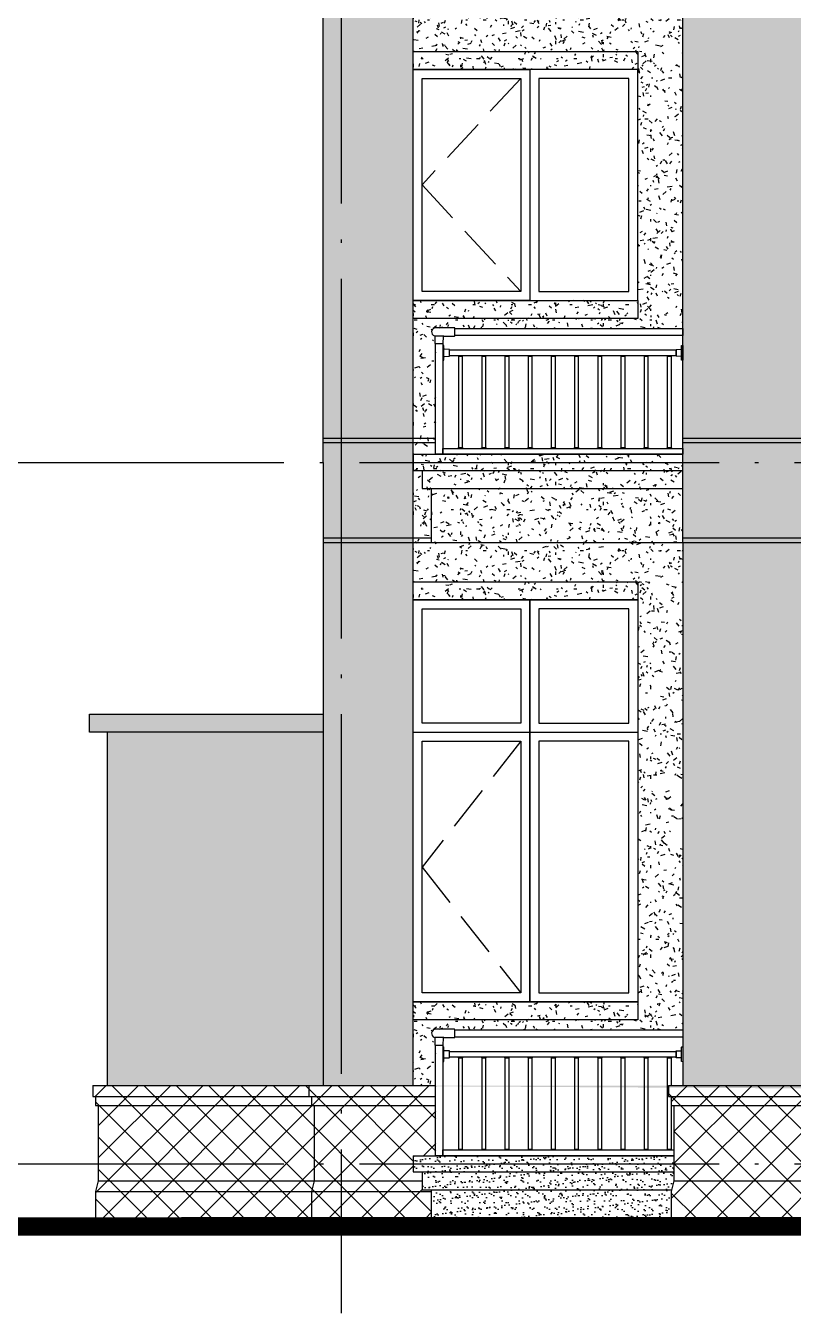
# Model space of a CAD drawing. Extents: x -12446 to 284554, y -295110 to 165007.
# Drawn here: x -150 to 4118, y -263085 to -255927 of the extents above; entities that cross this region are included whole.
import ezdxf

# ---------------------------------------------------------------- set-up
doc = ezdxf.new("R2010")
doc.units = 0
doc.header["$LTSCALE"] = 1000
doc.linetypes.add('AX-14-E$0$AX-85-M02$0$DASH', pattern=[0.35, 0.25, -0.1])
doc.linetypes.add('AX-14-E$0$DOTE', pattern=[2.42, 2, -0.2, 0.02, -0.2])
doc.layers.get('0').update_dxf_attribs({"linetype": 'CONTINUOUS'})
for name, color, linetype in [('A-Anno-Note', 241, 'CONTINUOUS'), ('AX-14-comp-tc$0$A-Detl-Thin', 131, 'CONTINUOUS'), ('AX-14-comp-tc$0$AX-T-LMCZ-Z$1$AX-13-E01-E03$0$家具与填充', 251, 'CONTINUOUS'), ('AX-14-comp-tc$0$灰褐色真石漆', 15, 'CONTINUOUS'), ('AX-14-E$0$A-Detl-Fine', 152, 'CONTINUOUS'), ('AX-14-E$0$A-Detl-Patt', 8, 'CONTINUOUS'), ('AX-14-E$0$A-Detl-Thin', 131, 'CONTINUOUS'), ('AX-14-E$0$A-elev-FIXT', 9, 'CONTINUOUS'), ('AX-14-E$0$A-elev-HRAL', 61, 'CONTINUOUS'), ('AX-14-E$0$栏杆型材', 82, 'CONTINUOUS'), ('AX-14-E$0$阳台栏杆扶手', 82, 'CONTINUOUS')]:
    doc.layers.add(name, color=color, linetype=linetype)
doc.layers.add('AX-14-E$0$A-Grid', color=222, linetype='AX-14-E$0$DOTE', plot=False)
pattern_1 = [(0, (-60267.76, -485932.6), (132, 228), [12, -201, 9, -87, 18, -213]), (10, (-60324.76, -485809.6), (80.67614, 285.3443), [21, -51, 27, -159, 15, -198]), (20, (-60354.76, -485905.6), (133.47095, 220.97625), [24, -165, 21, -123, 15, -96]), (30, (-60267.76, -485923.6), (-21.96926, 254.05187), [15, -99, 12, -147, 9, -195]), (40, (-60351.76, -485857.6), (33.83592, 216.370355), [12, -132, 9, -84, 24, -153]), (50, (-60306.76, -485965.6), (-80.24786, 235.7335), [6, -111, 15, -183, 18, -93]), (60, (-60297.76, -485944.6), (-99.47303, 223.70766), [15, -123, 6, -144, 12, -111]), (70, (-60330.76, -485980.6), (-109.89227, 215.58685), [9, -57, 18, -96, 12, -132]), (80, (-60315.76, -485803.6), (-208.56534, 164.71945), [21, -132, 9, -156, 18, -147]), (90, (-60297.76, -485932.6), (-264, 111), [18, -93, 12, -183, 6, -186]), (100, (-60345.76, -485839.6), (-247.97146, 145.1453), [21, -117, 18, -96, 21, -219]), (110, (-60366.76, -486010.6), (-240.44034, 81.69114), [24, -78, 12, -159, 18, -174]), (120, (-60447.76, -485974.6), (-286.64994, 28.49227), [15, -201, 18, -93, 21, -123]), (130, (-60381.76, -486040.6), (-279.10777, 71.26608), [9, -66, 12, -129, 24, -168]), (140, (-60471.76, -485800.6), (-220.59685, -34.20569), [18, -108, 21, -93, 12, -126]), (150, (-60222.76, -486058.6), (-204.82497, -120.76726), [12, -84, 24, -186, 21, -171]), (160, (-60420.76, -485890.6), (-237.90107, -162.4287), [18, -126, 15, -114, 12, -183]), (170, (-60402.76, -485962.6), (-215.64405, -169.12317), [27, -99, 18, -135, 24, -132])]
pattern_2 = [(0, (-60267.76, -485932.6), (132, 228), [12, -201, 9, -87, 18, -213]), (10, (-60324.76, -485809.6), (80.67614, 285.3443), [21, -51, 27, -159, 15, -198]), (20, (-60354.76, -485905.6), (133.47095, 220.97625), [24, -165, 21, -123, 15, -96]), (30, (-60267.76, -485923.6), (-21.96926, 254.05187), [15, -99, 12, -147, 9, -195]), (40, (-60351.76, -485857.6), (33.83592, 216.370355), [12, -132, 9, -84, 24, -153]), (50, (-60306.76, -485965.6), (-80.24786, 235.7335), [6, -111, 15, -183, 18, -93]), (60, (-60297.76, -485944.6), (-99.47303, 223.70766), [15, -123, 6, -144, 12, -111]), (70, (-60330.76, -485980.6), (-109.89227, 215.58685), [9, -57, 18, -96, 12, -132]), (80, (-60315.76, -485803.6), (-208.56534, 164.71945), [21, -132, 9, -156, 18, -147]), (90, (-60297.76, -485932.6), (-264, 111), [18, -93, 12, -183, 6, -186]), (100, (-60345.76, -485839.6), (-247.97146, 145.1453), [21, -117, 18, -96, 21, -219]), (110, (-60366.76, -486010.6), (-240.44034, 81.69114), [24, -78, 12, -159, 18, -174]), (120, (-60447.76, -485974.6), (-286.64994, 28.49227), [15, -201, 18, -93, 21, -123]), (130, (-60381.76, -486040.6), (-279.10777, 71.26608), [9, -66, 12, -129, 24, -168]), (140, (-60471.76, -485800.6), (-220.59685, -34.20569), [18, -108, 21, -93, 12, -126]), (150, (-60222.76, -486058.6), (-204.82497, -120.76726), [12, -84, 24, -186, 21, -171]), (160, (-60420.76, -485890.6), (-237.90107, -162.4287), [18, -126, 15, -114, 12, -183]), (170, (-60402.76, -485962.6), (-215.64405, -169.12317), [27, -99, 18, -135, 24, -132])]
pattern_3 = [(37.5, (-60483.766, -415276.595), (-1.920038, 58.729588), [0, -46.3296, 0, -51.816, 0, -49.53]), (7.5, (-60483.77, -415276.595), (53.942794, 86.019012), [0, -24.9936, 0, -41.7576, 0, -16.002]), (327.5, (-60521.257, -415276.595), (94.919084, 0.172462), [0, -15.24, 0, -54.864, 0, -71.628]), (317.5, (-60521.26, -415276.595), (91.626774, 26.75152), [0, -7.62, 0, -35.9664, 0, -41.148])]
pattern_4 = [(0, (-60267.77, -415132.6), (132, 228), [12, -201, 9, -87, 18, -213]), (10, (-60324.77, -415009.6), (80.67614, 285.3443), [21, -51, 27, -159, 15, -198]), (20, (-60354.77, -415105.6), (133.47095, 220.97625), [24, -165, 21, -123, 15, -96]), (30, (-60267.77, -415123.6), (-21.96926, 254.05187), [15, -99, 12, -147, 9, -195]), (40, (-60351.77, -415057.6), (33.83592, 216.37036), [12, -132, 9, -84, 24, -153]), (50, (-60306.77, -415165.6), (-80.24786, 235.7335), [6, -111, 15, -183, 18, -93]), (60, (-60297.77, -415144.6), (-99.47303, 223.70766), [15, -123, 6, -144, 12, -111]), (70, (-60330.77, -415180.6), (-109.89227, 215.58685), [9, -57, 18, -96, 12, -132]), (80, (-60315.77, -415003.6), (-208.56534, 164.71945), [21, -132, 9, -156, 18, -147]), (90, (-60297.77, -415132.6), (-264, 111), [18, -93, 12, -183, 6, -186]), (100, (-60345.77, -415039.6), (-247.97146, 145.1453), [21, -117, 18, -96, 21, -219]), (110, (-60366.77, -415210.6), (-240.44034, 81.69114), [24, -78, 12, -159, 18, -174]), (120, (-60447.77, -415174.6), (-286.64994, 28.49227), [15, -201, 18, -93, 21, -123]), (130, (-60381.77, -415240.6), (-279.10777, 71.26608), [9, -66, 12, -129, 24, -168]), (140, (-60471.77, -415000.6), (-220.59685, -34.20569), [18, -108, 21, -93, 12, -126]), (150, (-60222.77, -415258.6), (-204.82497, -120.76726), [12, -84, 24, -186, 21, -171]), (160, (-60420.77, -415090.6), (-237.90107, -162.4287), [18, -126, 15, -114, 12, -183]), (170, (-60402.77, -415162.6), (-215.64405, -169.12317), [27, -99, 18, -135, 24, -132])]

# ---------------------------------------------------------------- blocks, each defined once
blk = doc.blocks.new('AX-14-E$0$4080转角立图')
at = {"layer": 'AX-14-E$0$A-elev-FIXT', "linetype": 'Continuous'}
blk.add_line((25.6, 42), (-24.3, 42), dxfattribs=at)
blk.add_lwpolyline([(-25.3, 43, -0.327139), (-24.2, 41.5), (-23.5, 0), (23.5, 0), (24.2, 40.5, -0.409111), (25.7, 42), (85.3, 42, 0.414214), (86.8, 43.5), (86.8, 86.5, 0.414214), (85.3, 88), (-18.8, 88, 0.865157)], format="xyb", close=True, dxfattribs=at)
blk = doc.blocks.new('AX-14-E$0$32固定座立面')
at = {"layer": 'AX-14-E$0$栏杆型材', "color": 6, "linetype": 'Continuous'}
blk.add_line((-7, -22.5), (-7, 22.5), dxfattribs=at)
blk.add_lwpolyline([(-7, -22.5, 0.41166), (-10, -19.5), (-36, -19.3, -0.41166), (-37, -18.3), (-37, 18.3, -0.41166), (-36, 19.3), (-10, 19.5, 0.41166), (-7, 22.5), (-7, 39, -0.41166), (-5, 41), (0, 41.1), (0, -41.1), (-5, -41, -0.41166), (-7, -39)], format="xyb", close=True, dxfattribs=at)
blk = doc.blocks.new('AX-14-E$0$AGSSHDSHDHDHD')
at = {"layer": 'AX-14-E$0$A-Detl-Fine'}
for points in [[(100, 2900), (650, 2900), (650, 1715), (100, 1715)], [(1250, 2900), (750, 2900), (750, 1715), (1250, 1715)]]:
    blk.add_lwpolyline(points, close=True, dxfattribs=at)
at = {"layer": 'AX-14-E$0$A-Detl-Patt', "linetype": 'AX-14-E$0$AX-85-M02$0$DASH'}
blk.add_lwpolyline([(650, 2900), (100, 2307.5), (650, 1715)], dxfattribs=at)
at = {"layer": 'AX-14-E$0$A-Detl-Thin'}
blk.add_line((-450, 765), (-450, 3715), dxfattribs=at)
for points in [[(50, 3050), (1300, 3050), (1300, 2950), (50, 2950)], [(50, 2950), (700, 2950), (700, 1665), (50, 1665)], [(1300, 2950), (700, 2950), (700, 1665), (1300, 1665)], [(50, 1665), (1300, 1665), (1300, 1565), (50, 1565)]]:
    blk.add_lwpolyline(points, close=True, dxfattribs=at)
for points in [[(150, 620), (1550, 620)], [(150, 320), (1550, 320)]]:
    blk.add_lwpolyline(points, dxfattribs=at)
at = {"layer": 'AX-14-E$0$A-elev-HRAL', "ltscale": 10}
for points in [[(302, 1358, 0.414214), (301.5, 1357.5), (301.5, 1355.5, 0.414214), (302, 1355), (327, 1355, 0.414214), (327.5, 1355.5), (327.5, 1357.5, 0.414214), (327, 1358)], [(431, 1358, 0.414214), (430.5, 1357.5), (430.5, 1355.5, 0.414214), (431, 1355), (456, 1355, 0.414214), (456.5, 1355.5), (456.5, 1357.5, 0.414214), (456, 1358)], [(560, 1358, 0.414214), (559.5, 1357.5), (559.5, 1355.5, 0.414214), (560, 1355), (585, 1355, 0.414214), (585.5, 1355.5), (585.5, 1357.5, 0.414214), (585, 1358)], [(689, 1358, 0.414214), (688.5, 1357.5), (688.5, 1355.5, 0.414214), (689, 1355), (714, 1355, 0.414214), (714.5, 1355.5), (714.5, 1357.5, 0.414214), (714, 1358)], [(818, 1358, 0.414214), (817.5, 1357.5), (817.5, 1355.5, 0.414214), (818, 1355), (843, 1355, 0.414214), (843.5, 1355.5), (843.5, 1357.5, 0.414214), (843, 1358)], [(947, 1358, 0.414214), (946.5, 1357.5), (946.5, 1355.5, 0.414214), (947, 1355), (972, 1355, 0.414214), (972.5, 1355.5), (972.5, 1357.5, 0.414214), (972, 1358)], [(1076, 1358, 0.414214), (1075.5, 1357.5), (1075.5, 1355.5, 0.414214), (1076, 1355), (1101, 1355, 0.414214), (1101.5, 1355.5), (1101.5, 1357.5, 0.414214), (1101, 1358)], [(1205, 1358, 0.414214), (1204.5, 1357.5), (1204.5, 1355.5, 0.414214), (1205, 1355), (1230, 1355, 0.414214), (1230.5, 1355.5), (1230.5, 1357.5, 0.414214), (1230, 1358)], [(1334, 1358, 0.414214), (1333.5, 1357.5), (1333.5, 1355.5, 0.414214), (1334, 1355), (1359, 1355, 0.414214), (1359.5, 1355.5), (1359.5, 1357.5, 0.414214), (1359, 1358)], [(1463, 1358, 0.414214), (1462.5, 1357.5), (1462.5, 1355.5, 0.414214), (1463, 1355), (1488, 1355, 0.414214), (1488.5, 1355.5), (1488.5, 1357.5, 0.414214), (1488, 1358)]]:
    blk.add_lwpolyline(points, format="xyb", close=True, dxfattribs=at)
at = {"layer": 'AX-14-E$0$栏杆型材'}
blk.add_lwpolyline([(252, 1390), (1513, 1390), (1513, 1358), (252, 1358)], close=True, dxfattribs=at)
at = {"layer": 'AX-14-E$0$阳台栏杆扶手'}
blk.add_lwpolyline([(1550, 1470), (281.8, 1470), (281.8, 1510), (1550, 1510)], close=True, dxfattribs=at)
at = {"layer": 'AX-14-E$0$A-elev-HRAL'}
for name, p in [('AX-14-E$0$4080转角立图', (195, 1425)), ('AX-14-E$0$32固定座立面', (1550, 1374))]:
    blk.add_blockref(name, p, dxfattribs=at)
at = {"layer": 'AX-14-E$0$A-elev-HRAL', "xscale": -1}
blk.add_blockref('AX-14-E$0$32固定座立面', (215, 1374), dxfattribs=at)
blk.add_wipeout([(50, 810), (1550, 810), (1550, 720), (50, 720)]).dxf.layer = 'AX-14-E$0$A-Detl-Thin'
at = {"layer": 'AX-14-E$0$A-Detl-Thin'}
for points in [[(1550, 320), (1550, 3270)], [(50, 810), (1550, 810)], [(50, 810), (50, 720), (100, 720), (100, 620), (150, 620), (150, 320)], [(1550, 320), (1550, 810)], [(100, 720), (1550, 720)]]:
    blk.add_lwpolyline(points, dxfattribs=at)
at = {"layer": 'AX-14-E$0$A-elev-HRAL', "ltscale": 10}
for points in [[(324, 845), (305, 845), (305, 1355), (324, 1355)], [(453, 845), (434, 845), (434, 1355), (453, 1355)], [(582, 845), (563, 845), (563, 1355), (582, 1355)], [(711, 845), (692, 845), (692, 1355), (711, 1355)], [(840, 845), (821, 845), (821, 1355), (840, 1355)], [(969, 845), (950, 845), (950, 1355), (969, 1355)], [(1098, 845), (1079, 845), (1079, 1355), (1098, 1355)], [(1227, 845), (1208, 845), (1208, 1355), (1227, 1355)], [(1356, 845), (1337, 845), (1337, 1355), (1356, 1355)], [(1485, 845), (1466, 845), (1466, 1355), (1485, 1355)]]:
    blk.add_lwpolyline(points, close=True, dxfattribs=at)
for points in [[(302, 842, -0.414214), (301.5, 842.5), (301.5, 844.5, -0.414214), (302, 845), (327, 845, -0.414214), (327.5, 844.5), (327.5, 842.5, -0.414214), (327, 842)], [(431, 842, -0.414214), (430.5, 842.5), (430.5, 844.5, -0.414214), (431, 845), (456, 845, -0.414214), (456.5, 844.5), (456.5, 842.5, -0.414214), (456, 842)], [(560, 842, -0.414214), (559.5, 842.5), (559.5, 844.5, -0.414214), (560, 845), (585, 845, -0.414214), (585.5, 844.5), (585.5, 842.5, -0.414214), (585, 842)], [(689, 842, -0.414214), (688.5, 842.5), (688.5, 844.5, -0.414214), (689, 845), (714, 845, -0.414214), (714.5, 844.5), (714.5, 842.5, -0.414214), (714, 842)], [(818, 842, -0.414214), (817.5, 842.5), (817.5, 844.5, -0.414214), (818, 845), (843, 845, -0.414214), (843.5, 844.5), (843.5, 842.5, -0.414214), (843, 842)], [(947, 842, -0.414214), (946.5, 842.5), (946.5, 844.5, -0.414214), (947, 845), (972, 845, -0.414214), (972.5, 844.5), (972.5, 842.5, -0.414214), (972, 842)], [(1076, 842, -0.414214), (1075.5, 842.5), (1075.5, 844.5, -0.414214), (1076, 845), (1101, 845, -0.414214), (1101.5, 844.5), (1101.5, 842.5, -0.414214), (1101, 842)], [(1205, 842, -0.414214), (1204.5, 842.5), (1204.5, 844.5, -0.414214), (1205, 845), (1230, 845, -0.414214), (1230.5, 844.5), (1230.5, 842.5, -0.414214), (1230, 842)], [(1334, 842, -0.414214), (1333.5, 842.5), (1333.5, 844.5, -0.414214), (1334, 845), (1359, 845, -0.414214), (1359.5, 844.5), (1359.5, 842.5, -0.414214), (1359, 842)], [(1463, 842, -0.414214), (1462.5, 842.5), (1462.5, 844.5, -0.414214), (1463, 845), (1488, 845, -0.414214), (1488.5, 844.5), (1488.5, 842.5, -0.414214), (1488, 842)]]:
    blk.add_lwpolyline(points, format="xyb", close=True, dxfattribs=at)
at = {"layer": 'AX-14-E$0$栏杆型材'}
for points in [[(175, 1425), (215, 1425), (215, 810), (175, 810)], [(215, 842), (1550, 842), (1550, 810), (215, 810)]]:
    blk.add_lwpolyline(points, close=True, dxfattribs=at)
blk = doc.blocks.new('AX-14-E$0$wyhrehaw3yrjret')
at = {"layer": 'AX-14-E$0$A-Detl-Patt'}
for p, q in [((61836.2, 150634.7), (62461.2, 150634.7)), ((63836.2, 150634.7), (64661.2, 150634.7)), ((61836.2, 150609.7), (62461.2, 150609.7)), ((63836.2, 150609.7), (64661.2, 150609.7)), ((61836.2, 150079.7), (62436.2, 150079.7)), ((61836.2, 150054.7), (62436.2, 150054.7)), ((63836.2, 150079.7), (64636.2, 150079.7)), ((63836.2, 150054.7), (64636.2, 150054.7))]:
    blk.add_line(p, q, dxfattribs=at)
blk = doc.blocks.new('AX-14-E$0$A$C78EB6178')
at = {"layer": 'AX-14-E$0$A-Detl-Fine'}
for points in [[(50, 3385), (600, 3385), (600, 2750), (50, 2750)], [(1200, 3385), (700, 3385), (700, 2750), (1200, 2750)], [(50, 2650), (600, 2650), (600, 1250), (50, 1250)], [(1200, 2650), (700, 2650), (700, 1250), (1200, 1250)]]:
    blk.add_lwpolyline(points, close=True, dxfattribs=at)
at = {"layer": 'AX-14-E$0$A-Detl-Patt', "linetype": 'AX-14-E$0$AX-85-M02$0$DASH'}
blk.add_lwpolyline([(600, 2650), (50, 1950), (600, 1250)], dxfattribs=at)
at = {"layer": 'AX-14-E$0$A-Detl-Thin'}
for p, q in [((-500, 4200), (-500, 735)), ((1500, 3755), (1500, 735)), ((-1700, 2700), (-1700, 735)), ((-1780, 735), (125, 735)), ((-580, 735), (-500, 735)), ((1420, 735), (2326.3, 735)), ((-1765, 675), (125, 675)), ((1435, 675), (2326.3, 675)), ((-1750, 625), (125, 625)), ((1450, 625), (2326.3, 625)), ((-1765, 146.3), (100, 146.3)), ((-1750, 206.3), (50, 206.3)), ((1450, 206.3), (2251.3, 206.3)), ((-565, 0), (100, 0)), ((1435, 0), (2301.3, 0)), ((34751.3, 0), (-1287, 0))]:
    blk.add_line(p, q, dxfattribs=at)
for points in [[(1250, 3535), (1250, 3435), (0, 3435), (0, 3535), (1250, 3535)], [(0, 2700), (0, 3435), (1250, 3435), (1250, 2700)], [(1250, 1200), (1250, 1100), (0, 1100), (0, 1200), (1250, 1200)], [(-1780, 735), (-1780, 675), (-1765, 675), (-1765, 625), (-1750, 625), (-1750, 206.3), (-1765, 146.3), (-1765, 0)], [(-580, 735), (-580, 675), (-565, 675), (-565, 625), (-550, 625), (-550, 206.3), (-565, 146.3), (-565, 0)], [(1420, 735), (1420, 675), (1435, 675), (1435, 625), (1450, 625), (1450, 206.3), (1435, 146.3), (1435, 0)], [(0, 345), (0, 255), (50, 255), (50, 155), (100, 155), (100, 0)], [(0, 345), (1450, 345)], [(50, 255), (1450, 255)], [(100, 155), (1437.2, 155)], [(100, 0), (1500, 0)]]:
    blk.add_lwpolyline(points, dxfattribs=at)
for points in [[(650, 3435), (650, 1200)], [(-1800, 2800), (-500, 2800), (-500, 2700), (-1800, 2700)], [(0, 2700), (1250, 2700), (1250, 1200), (0, 1200)]]:
    blk.add_lwpolyline(points, close=True, dxfattribs=at)
at = {"layer": 'AX-14-E$0$A-elev-HRAL', "ltscale": 10}
for points in [[(252, 893, 0.414214), (251.5, 892.5), (251.5, 890.5, 0.414214), (252, 890), (277, 890, 0.414214), (277.5, 890.5), (277.5, 892.5, 0.414214), (277, 893)], [(381, 893, 0.414214), (380.5, 892.5), (380.5, 890.5, 0.414214), (381, 890), (406, 890, 0.414214), (406.5, 890.5), (406.5, 892.5, 0.414214), (406, 893)], [(510, 893, 0.414214), (509.5, 892.5), (509.5, 890.5, 0.414214), (510, 890), (535, 890, 0.414214), (535.5, 890.5), (535.5, 892.5, 0.414214), (535, 893)], [(639, 893, 0.414214), (638.5, 892.5), (638.5, 890.5, 0.414214), (639, 890), (664, 890, 0.414214), (664.5, 890.5), (664.5, 892.5, 0.414214), (664, 893)], [(768, 893, 0.414214), (767.5, 892.5), (767.5, 890.5, 0.414214), (768, 890), (793, 890, 0.414214), (793.5, 890.5), (793.5, 892.5, 0.414214), (793, 893)], [(897, 893, 0.414214), (896.5, 892.5), (896.5, 890.5, 0.414214), (897, 890), (922, 890, 0.414214), (922.5, 890.5), (922.5, 892.5, 0.414214), (922, 893)], [(1026, 893, 0.414214), (1025.5, 892.5), (1025.5, 890.5, 0.414214), (1026, 890), (1051, 890, 0.414214), (1051.5, 890.5), (1051.5, 892.5, 0.414214), (1051, 893)], [(1155, 893, 0.414214), (1154.5, 892.5), (1154.5, 890.5, 0.414214), (1155, 890), (1180, 890, 0.414214), (1180.5, 890.5), (1180.5, 892.5, 0.414214), (1180, 893)], [(1284, 893, 0.414214), (1283.5, 892.5), (1283.5, 890.5, 0.414214), (1284, 890), (1309, 890, 0.414214), (1309.5, 890.5), (1309.5, 892.5, 0.414214), (1309, 893)], [(1413, 893, 0.414214), (1412.5, 892.5), (1412.5, 890.5, 0.414214), (1413, 890), (1438, 890, 0.414214), (1438.5, 890.5), (1438.5, 892.5, 0.414214), (1438, 893)], [(252, 377, -0.414214), (251.5, 377.5), (251.5, 379.5, -0.414214), (252, 380), (277, 380, -0.414214), (277.5, 379.5), (277.5, 377.5, -0.414214), (277, 377)], [(381, 377, -0.414214), (380.5, 377.5), (380.5, 379.5, -0.414214), (381, 380), (406, 380, -0.414214), (406.5, 379.5), (406.5, 377.5, -0.414214), (406, 377)], [(510, 377, -0.414214), (509.5, 377.5), (509.5, 379.5, -0.414214), (510, 380), (535, 380, -0.414214), (535.5, 379.5), (535.5, 377.5, -0.414214), (535, 377)], [(639, 377, -0.414214), (638.5, 377.5), (638.5, 379.5, -0.414214), (639, 380), (664, 380, -0.414214), (664.5, 379.5), (664.5, 377.5, -0.414214), (664, 377)], [(768, 377, -0.414214), (767.5, 377.5), (767.5, 379.5, -0.414214), (768, 380), (793, 380, -0.414214), (793.5, 379.5), (793.5, 377.5, -0.414214), (793, 377)], [(897, 377, -0.414214), (896.5, 377.5), (896.5, 379.5, -0.414214), (897, 380), (922, 380, -0.414214), (922.5, 379.5), (922.5, 377.5, -0.414214), (922, 377)], [(1026, 377, -0.414214), (1025.5, 377.5), (1025.5, 379.5, -0.414214), (1026, 380), (1051, 380, -0.414214), (1051.5, 379.5), (1051.5, 377.5, -0.414214), (1051, 377)], [(1155, 377, -0.414214), (1154.5, 377.5), (1154.5, 379.5, -0.414214), (1155, 380), (1180, 380, -0.414214), (1180.5, 379.5), (1180.5, 377.5, -0.414214), (1180, 377)], [(1284, 377, -0.414214), (1283.5, 377.5), (1283.5, 379.5, -0.414214), (1284, 380), (1309, 380, -0.414214), (1309.5, 379.5), (1309.5, 377.5, -0.414214), (1309, 377)], [(1413, 377, -0.414214), (1412.5, 377.5), (1412.5, 379.5, -0.414214), (1413, 380), (1438, 380, -0.414214), (1438.5, 379.5), (1438.5, 377.5, -0.414214), (1438, 377)]]:
    blk.add_lwpolyline(points, format="xyb", close=True, dxfattribs=at)
for points in [[(274, 380), (255, 380), (255, 890), (274, 890)], [(403, 380), (384, 380), (384, 890), (403, 890)], [(532, 380), (513, 380), (513, 890), (532, 890)], [(661, 380), (642, 380), (642, 890), (661, 890)], [(790, 380), (771, 380), (771, 890), (790, 890)], [(919, 380), (900, 380), (900, 890), (919, 890)], [(1048, 380), (1029, 380), (1029, 890), (1048, 890)], [(1177, 380), (1158, 380), (1158, 890), (1177, 890)], [(1306, 380), (1287, 380), (1287, 890), (1306, 890)]]:
    blk.add_lwpolyline(points, close=True, dxfattribs=at)
blk.add_lwpolyline([(1435, 675), (1435, 380), (1416, 380), (1416, 890), (1435, 890), (1435, 735)], dxfattribs=at)
at = {"layer": 'AX-14-E$0$栏杆型材'}
for points in [[(125, 960), (165, 960), (165, 345), (125, 345)], [(202, 925), (1463, 925), (1463, 893), (202, 893)], [(165, 377), (1450, 377), (1450, 345), (165, 345)]]:
    blk.add_lwpolyline(points, close=True, dxfattribs=at)
at = {"layer": 'AX-14-E$0$阳台栏杆扶手'}
blk.add_lwpolyline([(1500, 1005), (231.8, 1005), (231.8, 1045), (1500, 1045)], close=True, dxfattribs=at)
at = {"layer": 'AX-14-E$0$A-elev-HRAL'}
for name, p in [('AX-14-E$0$4080转角立图', (145, 960)), ('AX-14-E$0$32固定座立面', (1500, 909))]:
    blk.add_blockref(name, p, dxfattribs=at)
at = {"layer": 'AX-14-E$0$A-elev-HRAL', "xscale": -1}
blk.add_blockref('AX-14-E$0$32固定座立面', (165, 909), dxfattribs=at)
blk = doc.blocks.new('AX-14-comp-tc')
at = {"layer": 'AX-14-comp-tc$0$AX-T-LMCZ-Z$1$AX-13-E01-E03$0$家具与填充'}
h = blk.add_hatch(dxfattribs=at)
h.set_pattern_fill('AR-SAND', color=256, scale=24)
h.set_pattern_definition([(37.5, (-86572.637, -326606.213), (-1.920038, 58.729588), [0, -46.3296, 0, -51.816, 0, -49.53]), (7.5, (-86572.64, -326606.21), (53.942794, 86.01901), [0, -24.9936, 0, -41.7576, 0, -16.002]), (327.5, (-86610.13, -326606.213), (94.919084, 0.172462), [0, -15.24, 0, -54.864, 0, -71.628]), (317.5, (-86610.13, -326606.21), (91.626774, 26.75152), [0, -7.62, 0, -35.9664, 0, -41.148])])
h.paths.add_polyline_path([(8478.7, -253742.1), (8477.4, -253912.1), (8514.7, -253988.2), (8527.4, -254071.8), (8527.4, -254442.1), (8577.4, -254442.1), (8577.4, -254592.1), (8652.4, -254592.1), (8652.4, -255491.9), (1002.4, -255491.9), (1002.4, -255591.9), (1022.4, -255591.9), (1022.4, -255691.9), (1072.4, -255691.9), (1222.4, -256321.9), (1272.4, -256321.9), (1272.4, -256591.9), (1252.4, -256591.9), (1252.4, -256691.9), (6902.4, -256691.9), (6902.4, -256646.9), (8252.5, -256646.9), (8252.4, -268242.1), (8852, -268241.9), (8852, -266536.9), (10050.7, -266536.9), (10050.7, -268686.9), (10151.1, -268686.9), (10151.1, -266536.9), (11352.4, -266536.9), (11352.4, -268241.9), (13852.4, -268241.9), (13852.4, -256691.9), (22902.4, -256691.9), (22926.1, -266276.9), (22900.9, -266276.9), (22901.3, -268241.9), (25152.4, -268241.9), (25152.4, -256691.9), (28052.4, -256691.9), (28052.8, -256646.9), (29952.4, -256646.9), (29952.4, -256689.3), (35452.4, -256689.3), (35452.4, -256591.9), (35402.4, -256591.9), (35402.4, -256321.9), (35452.4, -256321.9), (35602.4, -255691.9), (35652.4, -255691.9), (35652.4, -255591.9), (35702.4, -255591.9), (35702.4, -255491.9), (30302.4, -255491.9), (28046.9, -255491.9), (28046.9, -254592.1), (28121.9, -254592.1), (28121.9, -254442.1), (28171.9, -254442.1), (28171.9, -254071.8), (28184.7, -253988.2), (28221.9, -253912.1), (28221.9, -253742.1), (27271.9, -253742.1), (18810.9, -253741.9), (18759.2, -254121.9), (17940.1, -254121.9), (17888.7, -253743.5)])
h.paths.add_polyline_path([(1852.4, -255691.9), (3101.1, -255691.9), (3302.4, -256591.9), (1852.4, -256591.9)], flags=16)
h.paths.add_polyline_path([(4102.4, -255691.9), (5602.4, -255691.9), (5602.4, -256591.9), (4102.4, -256591.9)], flags=16)
h.paths.add_polyline_path([(9602.4, -254911.9), (10602.4, -254911.9), (10602.4, -255491.9), (9602.4, -255491.9)], flags=16)
h.paths.add_polyline_path([(9602.4, -257761.9), (10602.4, -257761.9), (10602.4, -256691.9), (9602.4, -256691.9)], flags=16)
h.paths.add_polyline_path([(9602.4, -257761.9), (10602.4, -257761.9), (10602.4, -259361.9), (9602.4, -259361.9)], flags=16)
h.paths.add_polyline_path([(10602.4, -260711.9), (9602.4, -260711.9), (9602.4, -262311.9), (10602.4, -262311.9)], flags=16)
h.paths.add_polyline_path([(9602.4, -262311.9), (10602.4, -262311.9), (10602.4, -263586.9), (9602.4, -263586.9)], flags=16)
h.paths.add_polyline_path([(9602.4, -263586.9), (10602.4, -263586.9), (10602.4, -265186.9), (9602.4, -265186.9)], flags=16)
h.paths.add_polyline_path([(8652.4, -266136.9), (11552.4, -266136.9), (11552.4, -266236.9), (8652.4, -266236.9)], flags=16)
h.paths.add_polyline_path([(26102.4, -254911.9), (27102.4, -254911.9), (27102.4, -255491.9), (26102.4, -255491.9)], flags=16)
h.paths.add_polyline_path([(24302.2, -266726.9), (25002.6, -266726.9), (25000.9, -268076.9), (24301.3, -268076.9)], flags=16)
h.paths.add_polyline_path([(31998.3, -255691.9), (30498.3, -255691.9), (30498.3, -256591.9), (31998.3, -256591.9)], flags=16)
h.paths.add_polyline_path([(34152.4, -256591.9), (32805.2, -256591.9), (33002.4, -255691.9), (34152.4, -255691.9)], flags=16)
h.paths.add_polyline_path([(9602.4, -265186.9), (10602.4, -265186.9), (10602.4, -266136.9), (9602.4, -266136.9)], flags=16)
edge = h.paths.add_edge_path(flags=17)
edge.add_line((9602.4, -253742.1), (9602.4, -254911.7))
edge.add_line((9602.4, -254911.7), (10602.4, -254911.7))
edge.add_line((10602.4, -254911.7), (10602.4, -253742.1))
edge.add_line((10602.4, -253742.1), (9602.4, -253742.1))
edge.add_line((9602.4, -259361.9), (10602.4, -259361.9))
edge.add_line((10602.4, -259361.9), (10602.4, -260711.9))
edge.add_line((10602.4, -260711.9), (9602.4, -260711.9))
edge.add_line((9602.4, -260711.9), (9602.4, -259391.9))
edge.add_line((13852.4, -253742.1), (13852.4, -255491.9))
edge.add_line((13852.4, -255491.9), (22452.4, -255491.9))
edge.add_line((22452.4, -255491.9), (22452.4, -253741.9))
edge.add_line((22452.4, -253741.9), (18810.9, -253741.9))
edge.add_line((18810.9, -253741.9), (18759.2, -254121.9))
edge.add_line((18759.2, -254121.9), (17940.1, -254121.9))
edge.add_line((17940.1, -254121.9), (17888.7, -253743.5))
edge.add_line((17888.7, -253743.5), (13852.4, -253741.9))
edge.add_line((26102.4, -253742.1), (26102.4, -254911.9))
edge.add_line((26102.4, -254911.9), (27102.4, -254911.9))
edge.add_line((27102.4, -254911.9), (27102.4, -253742.1))
edge.add_line((27102.4, -253742.1), (26102.4, -253742.1))
h = blk.add_hatch(dxfattribs=at)
h.set_pattern_fill('AR-SAND', color=256, scale=24)
h.set_pattern_definition(pattern_3)
h.paths.add_polyline_path([(1352.4, -256691.9), (5578, -256716.9), (5629.3, -268266.9), (1352.4, -268242.6)])
h.paths.add_polyline_path([(1852.4, -256691.9), (3352.4, -256691.9), (3352.4, -268241.9), (1852.4, -268241.9)], flags=17)
h.paths.add_polyline_path([(4102.4, -256691.9), (5603.7, -256691.9), (5603.7, -268241.9), (4102.4, -268241.9)], flags=17)
h.paths.add_polyline_path([(151.1, -268241.9), (1351.1, -268241.9), (1351.1, -266276.9), (151.1, -266276.9)])
h.paths.add_polyline_path([(51.1, -266276.9), (1351.1, -266276.9), (1351.1, -266176.9), (51.1, -266176.9)])
h = blk.add_hatch(dxfattribs=at)
h.set_pattern_fill('ANSI37', color=256, scale=80)
h.set_pattern_definition([(45, (-60483.77, -415276.6), (-89.80256, 89.80256), []), (135, (-60483.77, -415276.6), (-89.80256, -89.80256), [])])
h.paths.add_polyline_path([(1977.4, -268241.9), (71.1, -268241.9), (71.1, -268301.9), (86.1, -268301.9), (86.1, -268351.9), (101.1, -268351.9), (101.1, -268770.6), (86.1, -268830.6), (86.1, -268976.9), (1952.4, -268976.9), (1952.4, -268821.9), (1902.4, -268821.9), (1902.4, -268721.9), (1852.4, -268721.9), (1852.4, -268631.9), (1977.4, -268631.9)])
h.paths.add_polyline_path([(4178.7, -268241.9), (4178.7, -268631.9), (4053.7, -268631.9), (4053.7, -268721.9), (4102.4, -268721.9), (4103.7, -268821.9), (4153.7, -268821.9), (4153.7, -268976.9), (3287.4, -268976.9), (3287.4, -268830.6), (3302.4, -268770.6), (3302.4, -268351.9), (3287.4, -268351.9), (3287.4, -268301.9), (3272.4, -268301.9), (3272.4, -268241.9)])
h.paths.add_polyline_path([(5528.7, -268241.9), (8852, -268241.9), (8852, -268691.9), (8652.4, -268691.9), (8652.4, -268976.9), (5553.7, -268976.9), (5553.7, -268821.9), (5603.7, -268821.9), (5603.7, -268721.9), (5653.7, -268721.9), (5653.7, -268631.9), (5528.7, -268631.9)])
h.paths.add_polyline_path([(13931.1, -268241.9), (13931.1, -268301.9), (13916.1, -268301.9), (13916.1, -268351.9), (13901.1, -268351.9), (13901.1, -268526.9), (13802.1, -268526.9), (13802.1, -268976.9), (11552.4, -268976.9), (11552.4, -268676.9), (11352.4, -268676.9), (11352.4, -268241.9)])
h.paths.add_polyline_path([(30033.7, -268241.9), (30033.7, -268301.9), (30018.7, -268301.9), (30018.7, -268351.9), (30003.7, -268351.9), (30003.7, -268770.6), (30018.7, -268830.6), (30018.7, -268976.9), (28053.7, -268976.9), (28053.7, -268691.9), (27852.8, -268691.9), (27852.8, -268241.9)])
h.paths.add_polyline_path([(34127.4, -268241.9), (36832.4, -268241.9), (36832.4, -268301.9), (36817.4, -268301.9), (36817.4, -268351.9), (36802.4, -268351.9), (36802.4, -268770.6), (36817.4, -268830.6), (36817.4, -268976.9), (34152.4, -268976.9), (34152.4, -268821.9), (34202.4, -268821.9), (34202.4, -268721.9), (34252.4, -268721.9), (34252.4, -268631.9), (34127.4, -268631.9)])
h = blk.add_hatch(dxfattribs=at)
h.set_pattern_fill('AR-SAND', color=256, scale=24)
h.set_pattern_definition(pattern_3)
h.paths.add_polyline_path([(1852.4, -268631.9), (1852.4, -268721.9), (1902.4, -268721.9), (1902.4, -268821.9), (1952.4, -268821.9), (1952.4, -268976.9), (3287.4, -268976.9), (3287.4, -268821.9), (3302.4, -268770.6), (3302.4, -268631.9)])
at = {"layer": 'AX-14-comp-tc$0$灰褐色真石漆'}
h = blk.add_hatch(dxfattribs=at)
h.set_pattern_fill('离散材料', color=256, scale=50)
h.set_pattern_definition([(0, (-60267.76, -482982.6), (132, 228), [12, -201, 9, -87, 18, -213]), (10, (-60324.76, -482859.6), (80.67614, 285.3443), [21, -51, 27, -159, 15, -198]), (20, (-60354.76, -482955.6), (133.47095, 220.97625), [24, -165, 21, -123, 15, -96]), (30, (-60267.76, -482973.6), (-21.96926, 254.05187), [15, -99, 12, -147, 9, -195]), (40, (-60351.76, -482907.6), (33.83592, 216.370355), [12, -132, 9, -84, 24, -153]), (50, (-60306.76, -483015.6), (-80.24786, 235.7335), [6, -111, 15, -183, 18, -93]), (60, (-60297.76, -482994.6), (-99.47303, 223.70766), [15, -123, 6, -144, 12, -111]), (70, (-60330.76, -483030.6), (-109.89227, 215.58685), [9, -57, 18, -96, 12, -132]), (80, (-60315.76, -482853.6), (-208.56534, 164.71945), [21, -132, 9, -156, 18, -147]), (90, (-60297.76, -482982.6), (-264, 111), [18, -93, 12, -183, 6, -186]), (100, (-60345.76, -482889.6), (-247.97146, 145.1453), [21, -117, 18, -96, 21, -219]), (110, (-60366.76, -483060.6), (-240.44034, 81.69114), [24, -78, 12, -159, 18, -174]), (120, (-60447.76, -483024.6), (-286.64994, 28.49227), [15, -201, 18, -93, 21, -123]), (130, (-60381.76, -483090.6), (-279.10777, 71.26608), [9, -66, 12, -129, 24, -168]), (140, (-60471.76, -482850.6), (-220.59685, -34.20569), [18, -108, 21, -93, 12, -126]), (150, (-60222.76, -483108.6), (-204.82497, -120.76726), [12, -84, 24, -186, 21, -171]), (160, (-60420.76, -482940.6), (-237.90107, -162.4287), [18, -126, 15, -114, 12, -183]), (170, (-60402.76, -483012.6), (-215.64405, -169.12317), [27, -99, 18, -135, 24, -132])])
h.paths.add_polyline_path([(1852.4, -261781.9), (1852.4, -262491.9), (1902.4, -262491.9), (1902.4, -262491.9), (1952.4, -262491.9), (1952.4, -262491.9), (3352.4, -262491.9), (3352.4, -261781.9)])
h = blk.add_hatch(dxfattribs=at)
h.set_pattern_fill('离散材料', color=256, scale=50)
h.set_pattern_definition(pattern_1)
h.paths.add_polyline_path([(1852.4, -262491.9), (3152.4, -262491.9), (3152.4, -262591.9), (1852.4, -262591.9)])
h = blk.add_hatch(dxfattribs=at)
h.set_pattern_fill('离散材料', color=256, scale=50)
h.set_pattern_definition(pattern_2)
h.paths.add_polyline_path([(1852.4, -262491.9), (3152.4, -262491.9), (3152.4, -262591.9), (1852.4, -262591.9)])
h = blk.add_hatch(dxfattribs=at)
h.set_pattern_fill('离散材料', color=256, scale=50)
h.set_pattern_definition(pattern_4)
h.paths.add_polyline_path([(3352.4, -262491.9), (3102.4, -262491.9), (3102.4, -263976.9), (3352.4, -263976.9)])
h = blk.add_hatch(dxfattribs=at)
h.set_pattern_fill('离散材料', color=256, scale=50)
h.set_pattern_definition(pattern_2)
h.paths.add_polyline_path([(1852.4, -263876.9), (3102.4, -263876.9), (3102.4, -263976.9), (1852.4, -263976.9)])
h.paths.add_polyline_path([(4102.4, -263876.9), (5602.4, -263876.9), (5602.4, -263976.9), (4102.4, -263976.9)])
h = blk.add_hatch(dxfattribs=at)
h.set_pattern_fill('离散材料', color=256, scale=50)
h.set_pattern_definition([(0, (-60267.77, -411233.8), (132, 228), [12, -201, 9, -87, 18, -213]), (10, (-60324.77, -411110.8), (80.67614, 285.3443), [21, -51, 27, -159, 15, -198]), (20, (-60354.77, -411206.81), (133.47095, 220.97625), [24, -165, 21, -123, 15, -96]), (30, (-60267.77, -411224.8), (-21.96926, 254.05187), [15, -99, 12, -147, 9, -195]), (40, (-60351.77, -411158.81), (33.83592, 216.37036), [12, -132, 9, -84, 24, -153]), (50, (-60306.77, -411266.8), (-80.24786, 235.7335), [6, -111, 15, -183, 18, -93]), (60, (-60297.77, -411245.8), (-99.47303, 223.70766), [15, -123, 6, -144, 12, -111]), (70, (-60330.77, -411281.81), (-109.89227, 215.58685), [9, -57, 18, -96, 12, -132]), (80, (-60315.77, -411104.8), (-208.56534, 164.71945), [21, -132, 9, -156, 18, -147]), (90, (-60297.77, -411233.8), (-264, 111), [18, -93, 12, -183, 6, -186]), (100, (-60345.77, -411140.8), (-247.97146, 145.1453), [21, -117, 18, -96, 21, -219]), (110, (-60366.77, -411311.8), (-240.44034, 81.69114), [24, -78, 12, -159, 18, -174]), (120, (-60447.77, -411275.8), (-286.64994, 28.49227), [15, -201, 18, -93, 21, -123]), (130, (-60381.77, -411341.81), (-279.10777, 71.26608), [9, -66, 12, -129, 24, -168]), (140, (-60471.77, -411101.81), (-220.59685, -34.20569), [18, -108, 21, -93, 12, -126]), (150, (-60222.77, -411359.8), (-204.82497, -120.76726), [12, -84, 24, -186, 21, -171]), (160, (-60420.77, -411191.8), (-237.90107, -162.4287), [18, -126, 15, -114, 12, -183]), (170, (-60402.77, -411263.8), (-215.64405, -169.12317), [27, -99, 18, -135, 24, -132])])
h.paths.add_polyline_path([(1977.4, -264731.9), (1977.4, -264118.1), (1973.9, -264118.2), (1973.2, -264076.6), (1972.1, -264075.1), (1962.3, -264072), (1957.2, -264065), (1954.3, -264053.9), (1955.4, -264045.8), (1960.3, -264037.8), (1966.5, -264033.1), (1972.3, -264030.6), (1976.5, -264029.8), (2082.6, -264030.1), (2083.7, -264030.5), (2084.1, -264031.6), (2084.1, -264033.1), (3352.4, -264033.1), (3352.4, -263978.1), (1852.4, -263978.1), (1852.4, -264731.9)])
h = blk.add_hatch(dxfattribs=at)
h.set_pattern_fill('离散材料', color=256, scale=50)
h.set_pattern_definition(pattern_1)
h.paths.add_polyline_path([(1852.4, -264731.9), (1852.4, -264821.9), (1902.4, -264821.9), (1902.4, -264921.9), (1952.4, -264921.9), (1952.4, -265221.9), (3352.4, -265221.9), (3352.4, -264731.9)])
h = blk.add_hatch(dxfattribs=at)
h.set_pattern_fill('离散材料', color=256, scale=50)
h.set_pattern_definition(pattern_2)
h.paths.add_polyline_path([(1852.4, -264731.9), (1852.4, -265441.9), (1902.4, -265441.9), (1902.4, -265441.9), (1952.4, -265441.9), (1952.4, -265441.9), (3352.4, -265441.9), (3352.4, -264731.9)])
h = blk.add_hatch(dxfattribs=at)
h.set_pattern_fill('离散材料', color=256, scale=50)
h.set_pattern_definition([(0, (-60267.76, -488882.6), (132, 228), [12, -201, 9, -87, 18, -213]), (10, (-60324.76, -488759.6), (80.67614, 285.3443), [21, -51, 27, -159, 15, -198]), (20, (-60354.76, -488855.6), (133.47095, 220.97625), [24, -165, 21, -123, 15, -96]), (30, (-60267.76, -488873.6), (-21.96926, 254.05187), [15, -99, 12, -147, 9, -195]), (40, (-60351.76, -488807.6), (33.83592, 216.370355), [12, -132, 9, -84, 24, -153]), (50, (-60306.76, -488915.6), (-80.24786, 235.7335), [6, -111, 15, -183, 18, -93]), (60, (-60297.76, -488894.6), (-99.47303, 223.70766), [15, -123, 6, -144, 12, -111]), (70, (-60330.76, -488930.6), (-109.89227, 215.58685), [9, -57, 18, -96, 12, -132]), (80, (-60315.76, -488753.6), (-208.56534, 164.71945), [21, -132, 9, -156, 18, -147]), (90, (-60297.76, -488882.6), (-264, 111), [18, -93, 12, -183, 6, -186]), (100, (-60345.76, -488789.6), (-247.97146, 145.1453), [21, -117, 18, -96, 21, -219]), (110, (-60366.76, -488960.6), (-240.44034, 81.69114), [24, -78, 12, -159, 18, -174]), (120, (-60447.76, -488924.6), (-286.64994, 28.49227), [15, -201, 18, -93, 21, -123]), (130, (-60381.76, -488990.6), (-279.10777, 71.26608), [9, -66, 12, -129, 24, -168]), (140, (-60471.76, -488750.6), (-220.59685, -34.20569), [18, -108, 21, -93, 12, -126]), (150, (-60222.76, -489008.6), (-204.82497, -120.76726), [12, -84, 24, -186, 21, -171]), (160, (-60420.76, -488840.6), (-237.90107, -162.4287), [18, -126, 15, -114, 12, -183]), (170, (-60402.76, -488912.6), (-215.64405, -169.12317), [27, -99, 18, -135, 24, -132])])
h.paths.add_polyline_path([(1852.4, -265441.9), (3152.4, -265441.9), (3152.4, -265541.9), (1852.4, -265541.9)])
h = blk.add_hatch(dxfattribs=at)
h.set_pattern_fill('离散材料', color=256, scale=50)
h.set_pattern_definition([(0, (-60267.76, -488882.6), (132, 228), [12, -201, 9, -87, 18, -213]), (10, (-60324.76, -488759.6), (80.67614, 285.3443), [21, -51, 27, -159, 15, -198]), (20, (-60354.76, -488855.6), (133.47095, 220.97625), [24, -165, 21, -123, 15, -96]), (30, (-60267.76, -488873.6), (-21.96926, 254.05187), [15, -99, 12, -147, 9, -195]), (40, (-60351.76, -488807.6), (33.83592, 216.370355), [12, -132, 9, -84, 24, -153]), (50, (-60306.76, -488915.6), (-80.24786, 235.7335), [6, -111, 15, -183, 18, -93]), (60, (-60297.76, -488894.6), (-99.47303, 223.70766), [15, -123, 6, -144, 12, -111]), (70, (-60330.76, -488930.6), (-109.89227, 215.58685), [9, -57, 18, -96, 12, -132]), (80, (-60315.76, -488753.6), (-208.56534, 164.71945), [21, -132, 9, -156, 18, -147]), (90, (-60297.76, -488882.6), (-264, 111), [18, -93, 12, -183, 6, -186]), (100, (-60345.76, -488789.6), (-247.97146, 145.1453), [21, -117, 18, -96, 21, -219]), (110, (-60366.76, -488960.6), (-240.44034, 81.69114), [24, -78, 12, -159, 18, -174]), (120, (-60447.76, -488924.6), (-286.64994, 28.49227), [15, -201, 18, -93, 21, -123]), (130, (-60381.76, -488990.6), (-279.10777, 71.26608), [9, -66, 12, -129, 24, -168]), (140, (-60471.76, -488750.6), (-220.59685, -34.20569), [18, -108, 21, -93, 12, -126]), (150, (-60222.76, -489008.6), (-204.82497, -120.76726), [12, -84, 24, -186, 21, -171]), (160, (-60420.76, -488840.6), (-237.90107, -162.4287), [18, -126, 15, -114, 12, -183]), (170, (-60402.76, -488912.6), (-215.64405, -169.12317), [27, -99, 18, -135, 24, -132])])
h.paths.add_polyline_path([(1852.4, -265441.9), (3102.4, -265441.9), (3102.4, -265541.9), (1852.4, -265541.9)])
h = blk.add_hatch(dxfattribs=at)
h.set_pattern_fill('离散材料', color=256, scale=50)
h.set_pattern_definition([(0, (-60267.77, -415132.6), (132, 228), [12, -201, 9, -87, 18, -213]), (10, (-60324.77, -415009.6), (80.67614, 285.3443), [21, -51, 27, -159, 15, -198]), (20, (-60354.77, -415105.6), (133.47095, 220.97625), [24, -165, 21, -123, 15, -96]), (30, (-60267.77, -415123.6), (-21.96926, 254.05187), [15, -99, 12, -147, 9, -195]), (40, (-60351.77, -415057.6), (33.83592, 216.37036), [12, -132, 9, -84, 24, -153]), (50, (-60306.77, -415165.6), (-80.24786, 235.7335), [6, -111, 15, -183, 18, -93]), (60, (-60297.77, -415144.6), (-99.47303, 223.70766), [15, -123, 6, -144, 12, -111]), (70, (-60330.77, -415180.6), (-109.89227, 215.58685), [9, -57, 18, -96, 12, -132]), (80, (-60315.77, -415003.6), (-208.56534, 164.71945), [21, -132, 9, -156, 18, -147]), (90, (-60297.77, -415132.6), (-264, 111), [18, -93, 12, -183, 6, -186]), (100, (-60345.77, -415039.6), (-247.97146, 145.1453), [21, -117, 18, -96, 21, -219]), (110, (-60366.77, -415210.6), (-240.44034, 81.69114), [24, -78, 12, -159, 18, -174]), (120, (-60447.77, -415174.6), (-286.64994, 28.49227), [15, -201, 18, -93, 21, -123]), (130, (-60381.77, -415240.6), (-279.10777, 71.26608), [9, -66, 12, -129, 24, -168]), (140, (-60471.77, -415000.6), (-220.59685, -34.20569), [18, -108, 21, -93, 12, -126]), (150, (-60222.77, -415258.6), (-204.82497, -120.76726), [12, -84, 24, -186, 21, -171]), (160, (-60420.77, -415090.6), (-237.90107, -162.4287), [18, -126, 15, -114, 12, -183]), (170, (-60402.77, -415162.6), (-215.64405, -169.12317), [27, -99, 18, -135, 24, -132])])
h.paths.add_polyline_path([(3102.4, -265441.9), (3352.4, -265441.9), (3352.4, -267931.9), (3102.4, -267931.9)])
h = blk.add_hatch(dxfattribs=at)
h.set_pattern_fill('离散材料', color=256, scale=50)
h.set_pattern_definition([(0, (-60266.47, -489832.6), (132, 228), [12, -201, 9, -87, 18, -213]), (10, (-60323.47, -489709.6), (80.67614, 285.3443), [21, -51, 27, -159, 15, -198]), (20, (-60353.47, -489805.6), (133.47095, 220.97625), [24, -165, 21, -123, 15, -96]), (30, (-60266.47, -489823.6), (-21.96926, 254.05187), [15, -99, 12, -147, 9, -195]), (40, (-60350.47, -489757.6), (33.83592, 216.370355), [12, -132, 9, -84, 24, -153]), (50, (-60305.47, -489865.6), (-80.24786, 235.7335), [6, -111, 15, -183, 18, -93]), (60, (-60296.47, -489844.6), (-99.47303, 223.70766), [15, -123, 6, -144, 12, -111]), (70, (-60329.47, -489880.6), (-109.89227, 215.58685), [9, -57, 18, -96, 12, -132]), (80, (-60314.47, -489703.6), (-208.56534, 164.71945), [21, -132, 9, -156, 18, -147]), (90, (-60296.47, -489832.6), (-264, 111), [18, -93, 12, -183, 6, -186]), (100, (-60344.47, -489739.6), (-247.97146, 145.1453), [21, -117, 18, -96, 21, -219]), (110, (-60365.47, -489910.6), (-240.44034, 81.69114), [24, -78, 12, -159, 18, -174]), (120, (-60446.47, -489874.6), (-286.64994, 28.49227), [15, -201, 18, -93, 21, -123]), (130, (-60380.47, -489940.6), (-279.10777, 71.26608), [9, -66, 12, -129, 24, -168]), (140, (-60470.47, -489700.6), (-220.59685, -34.20569), [18, -108, 21, -93, 12, -126]), (150, (-60221.47, -489958.6), (-204.82497, -120.76726), [12, -84, 24, -186, 21, -171]), (160, (-60419.47, -489790.6), (-237.90107, -162.4287), [18, -126, 15, -114, 12, -183]), (170, (-60401.47, -489862.6), (-215.64405, -169.12317), [27, -99, 18, -135, 24, -132])])
h.paths.add_polyline_path([(1853.7, -267776.9), (3102.4, -267776.9), (3101.7, -267876.9), (1853, -267876.9)])
h.paths.add_polyline_path([(4103.7, -267776.9), (5603.7, -267776.9), (5603.7, -267876.9), (4103.7, -267876.9)])
h = blk.add_hatch(dxfattribs=at)
h.set_pattern_fill('离散材料', color=256, scale=50)
h.set_pattern_definition(pattern_4)
h.paths.add_polyline_path([(1977.4, -268241.9), (1977.4, -268016.9), (1973.9, -268016.9), (1973.2, -267975.3), (1972.1, -267973.9), (1962.3, -267970.8), (1957.2, -267963.7), (1954.3, -267952.7), (1955.4, -267944.6), (1960.3, -267936.6), (1966.5, -267931.9), (1972.3, -267929.4), (1976.5, -267928.6), (2082.6, -267928.9), (2083.7, -267929.3), (2084.1, -267930.4), (2084.1, -267931.9), (3102.4, -267931.9), (3102.4, -267876.9), (1852.4, -267876.9), (1852.4, -268241.9)])
at = {"layer": 'AX-14-comp-tc$0$A-Detl-Thin'}
blk.add_line((1852.4, -265441.9), (1852.4, -263978.1, 0), dxfattribs=at)
at = {"layer": 'AX-14-comp-tc$0$AX-T-LMCZ-Z$1$AX-13-E01-E03$0$家具与填充'}
blk.add_lwpolyline([(1852.4, -268241.9), (1852.4, -258076.9)], dxfattribs=at)
blk = doc.blocks.new('AX-14-E')
at = {"layer": 'AX-14-E$0$A-Detl-Thin'}
for p, q in [((-714.4, -262554.4), (1603.9, -262554.4)), ((1603.9, -262554.4), (1503.9, -262554.4))]:
    blk.add_line(p, q, dxfattribs=at)
at = {"layer": 'AX-14-E$0$A-Detl-Thin', "const_width": 100}
blk.add_lwpolyline([(-714.4, -262604.4), (37749.7, -262604.4)], dxfattribs=at)
at = {"layer": 'AX-14-E$0$A-Grid'}
for p, q in [((-714.4, -262254.4), (39369.1, -262254.4)), ((-714.4, -262554.4), (39369.1, -262554.4))]:
    blk.add_line(p, q, dxfattribs=at)
blk.add_blockref('AX-14-E$0$AGSSHDSHDHDHD', (1953.9, -259119.4))
for p, q in [((1603.9, -199254.4), (1603.9, -263085.2)), ((-714.4, -258354.4), (39369.1, -258354.4))]:
    blk.add_line(p, q, dxfattribs=at)
at = {"layer": 'AX-14-E$0$A-Detl-Thin', "color": 6}
blk.add_blockref('AX-14-E$0$wyhrehaw3yrjret', (-60332.2, -408854.1), dxfattribs=at)
blk.add_blockref('AX-14-E$0$A$C78EB6178', (2003.9, -262554.4))
at = {"layer": 'AX-14-E$0$A-Detl-Thin'}
blk.add_blockref('AX-14-comp-tc', (152.8, 6422.5), dxfattribs=at)

msp = doc.modelspace()

# ---------------------------------------------------------------- block references
at = {"layer": 'A-Anno-Note'}
msp.add_blockref('AX-14-E', (0, 0), dxfattribs=at)

doc.saveas('drawing.dxf')
